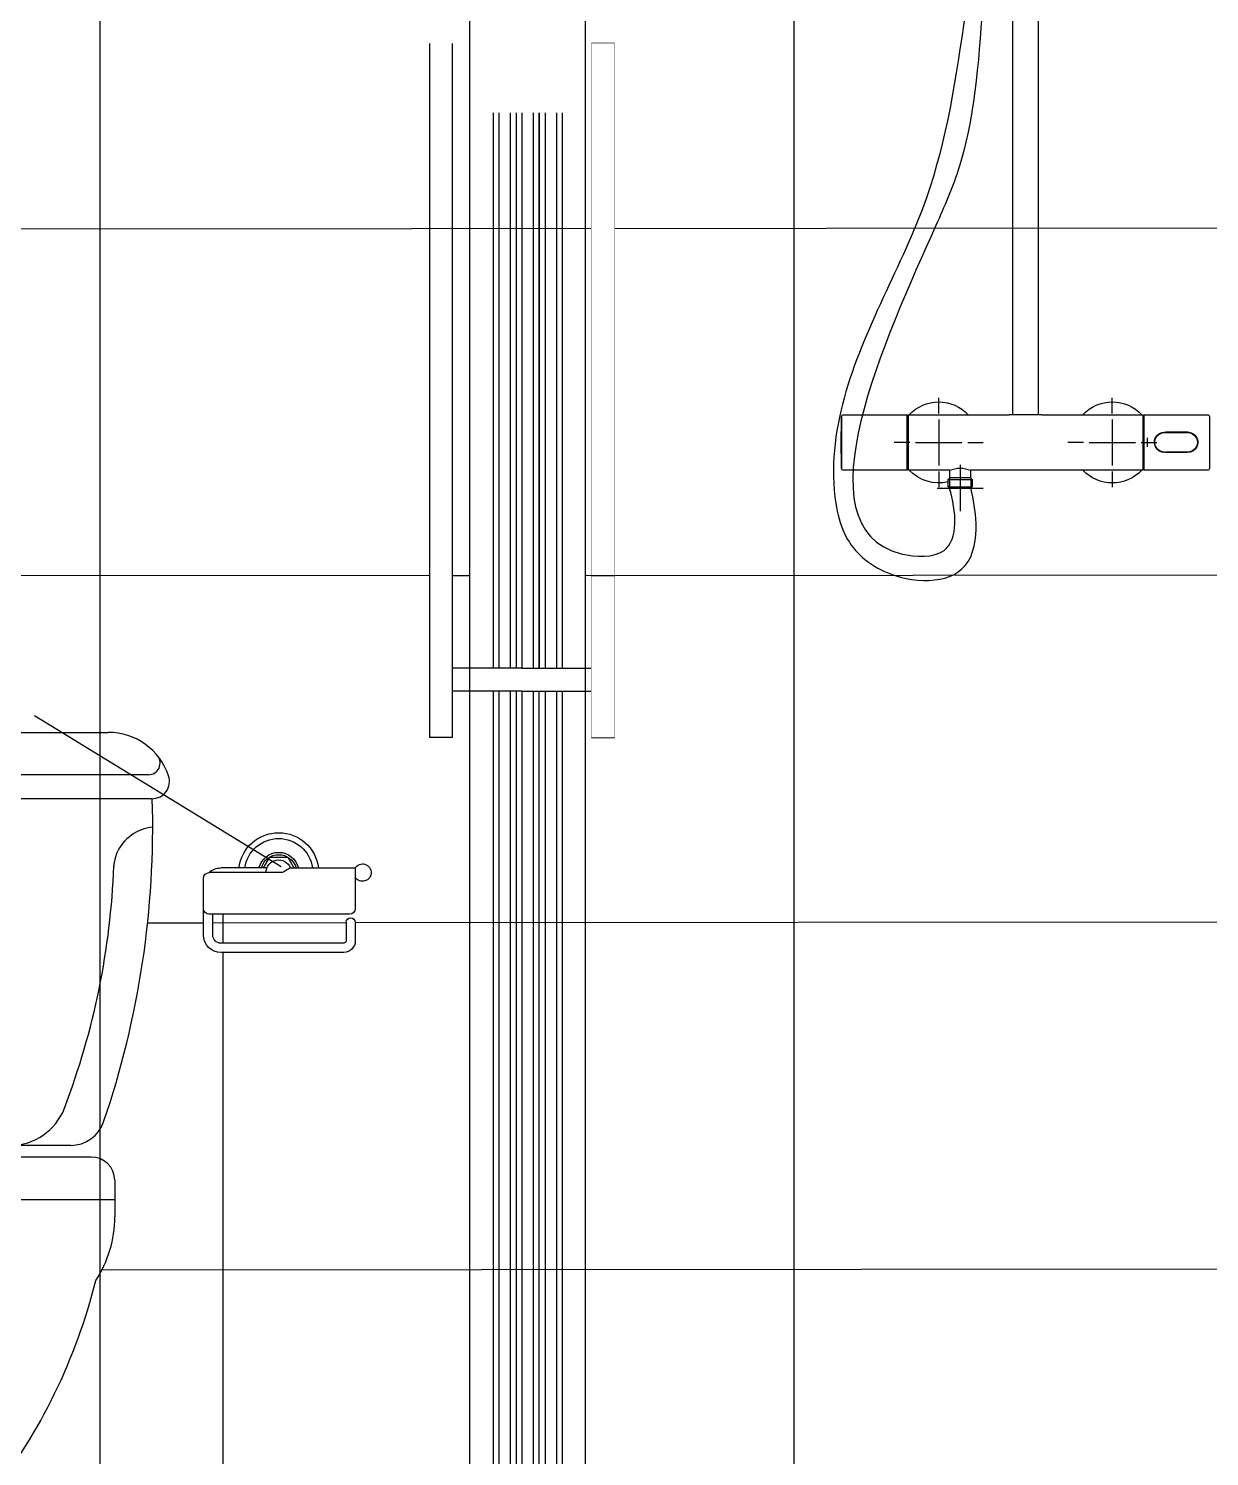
# Model space of a CAD drawing. Header units: centimetres. Extents: x -1797 to 2001, y -8788 to 1856.
# Drawn here: x -841.3 to -739.2, y -5532.3 to -5408.9 of the extents above; entities that cross this region are included whole.
import ezdxf

# ---------------------------------------------------------------- set-up
doc = ezdxf.new("R2010")
doc.units = ezdxf.units.CM
doc.header["$LTSCALE"] = 100
doc.header["$MEASUREMENT"] = 0
doc.set_wipeout_variables(frame=1)
doc.linetypes.add('HIDDEN', pattern=[0.375, 0.25, -0.125])
for name, color, linetype in [('HIDDEN -03', 8, 'HIDDEN'), ('ID_Flooring_02', 127, 'Continuous'), ('ID_Furniture-Fixed_01', 141, 'Continuous'), ('ID_Furniture-Fixed_02', 145, 'Continuous'), ('WALL-01', 7, 'Continuous'), ('WALL-03', 2, 'Continuous'), ('WALL-04', 1, 'Continuous'), ('WALL-05', 8, 'Continuous')]:
    doc.layers.add(name, color=color, linetype=linetype)
doc.styles.add('ISO', font='isocp2.shx', dxfattribs={"width": 0.8})
doc.dimstyles.new('DIM DET', dxfattribs={"dimtxt": 0.05, "dimasz": 0.025, "dimexe": 0.025, "dimexo": 0.025, "dimgap": 0.025, "dimtad": 1, "dimzin": 0, "dimdsep": 46, "dimtxsty": 'ISO', "dimblk": 'ARCHTICK', "dimcen": 0.1, "dimdle": 0.025, "dimclrd": 15, "dimclre": 15, "dimclrt": 2, "dimadec": 0, "dimazin": 0, "dimtfac": 1, "dimtmove": 2, "dimatfit": 0, "dimldrblk": 'ARCHTICK', "dimfxl": 0.17, "dimtzin": 1, "dimarcsym": 0})

# ---------------------------------------------------------------- blocks, each defined once
blk = doc.blocks.new('shower_d')
at = {"layer": 'WALL-03'}
for p, q in [((2434.18, -5355.46), (2434.18, -5055.58)), ((2444.18, -5355.46), (2444.18, -5055.58))]:
    blk.add_line(p, q, dxfattribs=at)
at = {"layer": 'WALL-04'}
for p, q in [((2445.68, -5289.46), (2445.68, -5229.46)), ((2447.68, -5229.46), (2447.68, -5289.46)), ((2439.68, -5283.46), (2433.68, -5283.46)), ((2439.68, -5283.46), (2445.68, -5283.46)), ((2439.68, -5285.46), (2433.68, -5285.46)), ((2439.68, -5285.46), (2445.68, -5285.46)), ((2445.68, -5289.46), (2447.68, -5289.46))]:
    blk.add_line(p, q, dxfattribs=at)
blk.add_lwpolyline([(2433.68, -5229.46), (2433.68, -5289.46), (2431.68, -5289.46), (2431.68, -5229.46)], close=True, dxfattribs=at)
for points in [[(2436.18, -5283.46), (2436.18, -5235.46)], [(2436.18, -5283.46), (2436.18, -5235.46)], [(2438.18, -5283.46), (2438.18, -5235.46)], [(2438.18, -5235.46), (2438.18, -5283.46)], [(2440.18, -5235.46), (2440.18, -5283.46)], [(2442.18, -5235.46), (2442.18, -5283.46)], [(2436.18, -5352.46), (2436.18, -5285.46)], [(2438.18, -5352.46), (2438.18, -5285.46)], [(2440.18, -5285.46), (2440.18, -5352.46)], [(2442.18, -5285.46), (2442.18, -5352.46)]]:
    blk.add_lwpolyline(points, dxfattribs=at)
at = {"layer": 'WALL-05'}
for points in [[(2436.68, -5283.46), (2436.68, -5235.46)], [(2437.68, -5235.46), (2437.68, -5283.46)], [(2438.68, -5283.46), (2438.68, -5235.46)], [(2439.68, -5235.46), (2439.68, -5283.46)], [(2440.68, -5283.46), (2440.68, -5235.46)], [(2441.68, -5235.46), (2441.68, -5283.46)], [(2437.68, -5285.46), (2437.68, -5352.46), (2436.68, -5352.46), (2436.68, -5285.46)], [(2439.68, -5285.46), (2439.68, -5352.46), (2438.68, -5352.46), (2438.68, -5285.46)], [(2441.68, -5285.46), (2441.68, -5352.46), (2440.68, -5352.46), (2440.68, -5285.46)]]:
    blk.add_lwpolyline(points, dxfattribs=at)
blk.add_wipeout([(2433.68, -5229.46), (2433.68, -5289.46), (2431.68, -5289.46), (2431.68, -5229.46)]).dxf.layer = 'WALL-04'
blk = doc.blocks.new('A$C5f37530c')
at = {"layer": 'ID_Furniture-Fixed_02'}
for p, q in [((-65.65, -97.56), (-65.65, -93.56)), ((-67.65, -95.56), (-63.65, -95.56)), ((-67.5, -97), (-67.5, -95.65)), ((-66.58, -95.56), (-66.7, -95.68)), ((-66.7, -95.68), (-64.6, -95.68)), ((-66.7, -95.68), (-66.7, -96.3)), ((-66.58, -95.56), (-64.72, -95.56)), ((-66.58, -96.42), (-66.58, -95.56)), ((-64.6, -95.68), (-64.72, -95.56)), ((-64.72, -96.42), (-64.72, -95.56)), ((-64.6, -96.3), (-64.6, -95.68)), ((-52.5, -97), (-52.5, -95.65)), ((-75.9, -101.75), (-75.9, -97.25)), ((-70.25, -97.1), (-75.75, -97.1)), ((-70.23, -97.12), (-70.23, -101.88)), ((-70.15, -101.88), (-70.15, -97.12)), ((-66.58, -97.1), (-70.13, -97.1)), ((-67.5, -101.5), (-67.5, -97.5)), ((-66.7, -96.3), (-64.6, -96.3)), ((-66.7, -96.3), (-66.55, -96.45)), ((-64.75, -96.45), (-66.55, -96.45)), ((-66.55, -96.45), (-66.55, -97.11)), ((-64.75, -96.45), (-64.6, -96.3)), ((-64.75, -97.11), (-64.75, -96.45)), ((-49.87, -97.1), (-64.73, -97.1)), ((-52.5, -101.5), (-52.5, -97.5)), ((-49.85, -101.88), (-49.85, -97.12)), ((-49.78, -101.88), (-49.78, -97.12)), ((-44.26, -97.1), (-49.76, -97.1)), ((-44.11, -101.75), (-44.11, -97.25)), ((-70.15, -97.88), (-70.23, -97.95)), ((-49.78, -97.8), (-49.85, -97.8)), ((-49.85, -98.14), (-49.78, -98.14)), ((-48.33, -98.74), (-48.33, -98.71)), ((-48.18, -98.65), (-48.18, -98.68)), ((-48.18, -98.68), (-48.18, -98.68)), ((-45.99, -98.63), (-47.98, -98.63)), ((-47.88, -98.66), (-47.88, -98.63)), ((-47.88, -98.66), (-47.88, -98.66)), ((-47.8, -98.66), (-47.88, -98.66)), ((-45.99, -98.66), (-47.76, -98.66)), ((-47.74, -98.62), (-47.74, -98.67)), ((-47.73, -98.67), (-47.73, -98.62)), ((-46.73, -98.63), (-46.73, -98.66)), ((-46.7, -98.66), (-46.7, -98.63)), ((-46.3, -98.66), (-46.3, -98.63)), ((-46.18, -98.63), (-46.18, -98.66)), ((-46.16, -98.66), (-46.16, -98.62)), ((-70, -99.5), (-71.35, -99.5)), ((-69.5, -99.5), (-65.5, -99.5)), ((-65, -99.5), (-63.65, -99.5)), ((-55, -99.5), (-56.35, -99.5)), ((-54.5, -99.5), (-50.5, -99.5)), ((-50, -99.5), (-48.65, -99.5)), ((-49.78, -99.16), (-49.85, -99.16)), ((-49.85, -99.84), (-49.78, -99.84)), ((-49.49, -99.89), (-49.49, -99.11)), ((-48.83, -99.51), (-48.83, -99.51)), ((-48.82, -99.76), (-48.79, -99.76)), ((-48.69, -99.96), (-48.69, -100.04)), ((-48.48, -98.79), (-48.48, -98.82)), ((-48.43, -98.79), (-48.43, -98.76)), ((-45.3, -98.96), (-45.36, -98.96)), ((-45.3, -98.96), (-45.34, -98.96)), ((-45.28, -99.01), (-45.29, -99.01)), ((-45.14, -99.51), (-45.14, -99.51)), ((-70.23, -101.05), (-70.15, -101.12)), ((-49.78, -100.86), (-49.85, -100.86)), ((-49.85, -101.2), (-49.78, -101.2)), ((-48.66, -100.06), (-48.66, -100.02)), ((-48.48, -100.2), (-48.48, -100.24)), ((-48.43, -100.27), (-48.43, -100.23)), ((-48.33, -100.32), (-48.33, -100.28)), ((-48.18, -100.33), (-48.18, -100.37)), ((-47.98, -100.36), (-45.99, -100.36)), ((-47.88, -100.39), (-47.88, -100.36)), ((-45.97, -100.39), (-47.88, -100.39)), ((-47.74, -100.36), (-47.74, -100.39)), ((-46.98, -100.37), (-46.98, -100.39)), ((-46.7, -100.41), (-46.7, -100.37)), ((-46.5, -100.39), (-46.5, -100.37)), ((-46.18, -100.37), (-46.18, -100.4)), ((-46.16, -100.4), (-46.16, -100.36)), ((-45.99, -100.39), (-45.99, -100.39)), ((-45.34, -100.06), (-45.3, -100.06)), ((-45.26, -100.01), (-45.29, -100.01)), ((-75.75, -101.9), (-70.25, -101.9)), ((-70.13, -101.9), (-61.43, -101.9)), ((-67.5, -102), (-67.5, -103.35)), ((-58.58, -101.9), (-61.43, -101.9)), ((-61.09, -101.9), (-61.09, -144.53)), ((-58.91, -144.72), (-58.91, -101.9)), ((-58.57, -101.9), (-49.87, -101.9)), ((-52.5, -102), (-52.5, -103.35)), ((-49.76, -101.9), (-44.26, -101.9))]:
    blk.add_line(p, q, dxfattribs=at)
for centre, radius, start, end in [((-67.5, -99.5), 3.5, 76.7534, 136.7082), ((-52.5, -99.5), 3.5, 43.2918, 136.7082), ((24.07, -99.5), 100, 178.7133, 180), ((-75.75, -97.25), 0.15, 89.5454, 180), ((-70.25, -97.12), 0.02, 0, 90), ((-67.5, -99.5), 3.5, 139.213, 141.13), ((-70.13, -97.12), 0.02, 90, 180), ((-65.65, -94.88), 2.4, 247.3598, 292.6402), ((-49.87, -97.12), 0.02, 0, 90), ((-52.5, -99.5), 3.5, 39.0003, 40.787), ((-49.76, -97.12), 0.02, 90, 180), ((-44.26, -97.25), 0.15, 359.9996, 90.4821), ((-47.98, -99.51), 0.882, 89.9992, 270.0008), ((-47.98, -99.51), 0.85, 90.0004, 269.9996), ((-47.98, -99.51), 0.85, 111.7762, 180), ((-47.85, -99.83), 1.19, 110.3025, 111.8356), ((-47.98, -99.51), 0.85, 103.3587, 109.5988), ((-48.26, -98.73), 0.02, 109.5988, 121.9897), ((-48.26, -98.73), 0.0187, 112.621, 112.7961), ((-47.98, -99.55), 0.891, 90.1519, 102.8091), ((-47.8, -98.68), 0.02, 83.294, 90), ((-47.8, -98.68), 0.02, 86.0866, 86.7117), ((-45.99, -99.51), 0.882, 269.9992, 90.0008), ((-45.99, -99.51), 0.85, 269.998, 90.0019), ((-45.99, -99.51), 0.85, 36.7057, 90.1057), ((24.07, -99.5), 100, 180, 181.2906), ((-47.98, -99.51), 0.882, 180.0203, 218.9819), ((-46.23, -99.68), 1.14, 34.3583, 36.212), ((-45.29, -98.99), 0.02, 216.7057, 270), ((-45.99, -99.51), 0.882, 327.2181, 359.9788), ((-47.98, -99.54), 0.854, 266.7497, 270.1041), ((-45.99, -99.51), 0.88, 269.9155, 285.9913), ((-45.84, -99.61), 0.673, 322.833, 325.9004), ((-45.3, -100.03), 0.0163, 111.1759, 143.0978), ((-45.29, -100.03), 0.0145, 84.8109, 119.3587), ((-45.89, -99.57), 0.766, 323.9219, 327.2875), ((-75.75, -101.75), 0.15, 180, 270.4553), ((-70.25, -101.88), 0.02, 270, 0), ((-67.5, -99.5), 3.5, 218.87, 220.787), ((-70.13, -101.88), 0.02, 180, 270), ((-67.5, -99.5), 3.5, 223.2918, 316.7082), ((-52.5, -99.5), 3.5, 223.2918, 316.7082), ((-49.87, -101.88), 0.02, 270, 0), ((-52.5, -99.5), 3.5, 319.213, 320.9997), ((-49.76, -101.88), 0.02, 180, 270), ((-44.26, -101.75), 0.15, 269.5699, 0.0001)]:
    blk.add_arc(centre, radius, start, end, dxfattribs=at)
for centre, major_axis, start_param, end_param in [((-48.03, -98.66), (0.15, 0), -1.230957, -0.25268), ((-47.76, -98.66), (0.04, 0), 3.330571, 4.712389), ((-48.03, -100.39), (-0.15, 0), 1.910633, 3.287175)]:
    blk.add_ellipse(centre, major_axis=major_axis, ratio=0.005269, start_param=start_param, end_param=end_param, dxfattribs=at)
blk.add_spline([(-65.22, -136.56), (-68.6, -120.55), (-75.69, -103.33), (-76.4, -94.23), (-75.66, -91.64), (-72.2, -88.36), (-65.21, -88.86), (-64.27, -92.5), (-64.72, -95.56)], degree=3, dxfattribs=at)
for points, knots in [([(-63.72, -137.18), (-64.07, -132.25), (-64.54, -125.58), (-70.61, -111.68), (-80.86, -89.86), (-65.63, -89.46), (-65.97, -93.55), (-66.58, -95.56)], [0, 0, 0, 0, 14.380563, 19.458573, 47.988071, 51.956439, 57.727606, 57.727606, 57.727606, 57.727606]), ([(-48.68, -100.02), (-48.68, -100.02), (-48.68, -100.02), (-48.67, -100.03), (-48.67, -100.03), (-48.66, -100.03)], [0.3397035, 0.3397035, 0.3397035, 0.3397035, 0.5, 0.5, 1, 1, 1, 1])]:
    blk.add_open_spline(points, degree=3, knots=knots, dxfattribs=at)
blk.add_open_spline([(-45.27, -100.02), (-45.27, -100.02), (-45.26, -100.01), (-45.26, -100.01)], degree=3, dxfattribs=at)
blk = doc.blocks.new('Paper Holder - Front Elev')
at = {"layer": 'ID_Furniture-Fixed_01'}
for p, q in [((-10.2, 4), (-66.2, 4)), ((-66.2, 4), (-66.2, -31)), ((-10.2, 4), (-4.5, 0.7)), ((-2, 0), (60, 0)), ((10.2, 4), (50, 4)), ((65, -31), (65, -5)), ((65, -54), (65, -11)), ((-61.2, -36), (60, -36)), ((57, -54), (57, -36)), ((-66.2, -43), (-66.2, -59)), ((-58.2, -43), (-58.2, -59)), ((-56.2, -61), (50, -61)), ((-56.2, -69), (50, -69))]:
    blk.add_line(p, q, dxfattribs=at)
at = {"layer": 'ID_Furniture-Fixed_01', "flags": 128}
blk.add_lwpolyline([(13.2, 4), (7.7, 13.4), (-7.8, 13.4), (-13.2, 4)], dxfattribs=at)
at = {"layer": 'ID_Furniture-Fixed_01'}
for centre, radius, start, end in [((0, 0), 34.5, 0, 0), ((0, 0), 34.5, 6.658, 173.342), ((0, 0), 29.5, 0, 0), ((0, 0), 29.5, 7.7929, 172.2071), ((0, 0), 17.5, 13.213, 166.787), ((0, 0), 15.5, 14.9552, 165.0448), ((-72.5, 0), 7.5, 32.231, 327.769), ((0, 0), 11, 0, 158.6763), ((-2, 5), 5, 240, 270), ((50, -11), 15, 47.1435, 90), ((60, -5), 5, 0, 90), ((-61.2, -31), 5, 180, 270), ((60, -31), 5, 270, 0), ((-62.2, -43), 4, 0, 180), ((-56.2, -59), 10, 180, 270), ((-56.2, -59), 2, 180, 270), ((50, -54), 15, 270, 0), ((50, -54), 7, 270, 0)]:
    blk.add_arc(centre, radius, start, end, dxfattribs=at)
blk = doc.blocks.new('WC')
at = {"layer": 'ID_Furniture-Fixed_01'}
for p, q in [((-308.0993, 138.2746), (-307.7534, 138.2746)), ((-307.7185, 138.238), (-308.1342, 138.238)), ((-307.7154, 138.2173), (-308.1373, 138.2173)), ((-307.7677, 137.9075), (-308.085, 137.9075)), ((-307.7857, 137.9176), (-308.067, 137.9176)), ((-308.105, 137.8875), (-308.105, 137.8558)), ((-307.7477, 137.8875), (-307.7477, 137.8558)), ((-308.105, 137.8707), (-307.7477, 137.8707)), ((-307.9979, 137.6175), (-308.0302, 137.5247)), ((-307.8549, 137.6148), (-307.8226, 137.522)), ((-307.7842, 137.522), (-308.0686, 137.5247)), ((-308.0686, 137.5247), (-308.0686, 137.5102)), ((-307.7842, 137.522), (-307.7842, 137.5075))]:
    blk.add_line(p, q, dxfattribs=at)
for centre, radius, start, end in [((-308.0993, 138.2194), 0.0552, 90, 161.2884), ((-307.7534, 138.2194), 0.0552, 18.7116, 90), ((-308.1342, 138.248), 0.01, 140.6489, 270), ((-307.7185, 138.248), 0.01, 270, 39.3511), ((-308.1373, 138.2323), 0.015, 161.2884, 270), ((-307.7154, 138.2323), 0.015, 270, 18.7116), ((-307.3489, 138.1932), 0.7889, 178.2527, 198.881), ((-308.5038, 138.1932), 0.7889, 341.119, 1.7473), ((-308.1417, 138.1546), 0.0383, 24.3042, 84.1749), ((-307.711, 138.1546), 0.0383, 95.8251, 155.6958), ((-308.1342, 138.158), 0.03, 2.1022, 24.3042), ((-307.7185, 138.158), 0.03, 155.6958, 177.8978), ((-307.4532, 138.183), 0.6514, 182.1022, 200.9783), ((-308.3995, 138.183), 0.6514, 339.0217, 357.8978), ((-308.0148, 137.9676), 0.05, 200.9783, 270), ((-307.8379, 137.9676), 0.05, 270, 339.0217), ((-308.067, 137.9476), 0.03, 198.881, 270), ((-307.7857, 137.9476), 0.03, 270, 341.119), ((-308.085, 137.8875), 0.02, 90, 180), ((-307.7677, 137.8875), 0.02, 360, 90), ((-308.005, 137.8558), 0.1, 180, 213.3104), ((-307.8477, 137.8558), 0.1, 326.6896, 0), ((-307.6178, 137.9195), 0.4855, 194.1453, 218.458), ((-308.2467, 137.921), 0.4973, 321.9897, 346.0119), ((-307.9208, 137.9107), 0.3031, 255.262, 282.5637)]:
    blk.add_arc(centre, radius, start, end, dxfattribs=at)
blk = doc.blocks.new('_ARCHTICK')
at = {"color": 0, "linetype": 'ByBlock', "const_width": 0.15}
blk.add_lwpolyline([(-0.5, -0.5), (0.5, 0.5)], dxfattribs=at)

msp = doc.modelspace()

# ---------------------------------------------------------------- linework, layer by layer
at = {"layer": 'ID_Flooring_02'}
for p, q in [((-835.15, -5236.26), (-835.15, -5546.26)), ((-775.15, -5236.26), (-775.15, -5546.26)), ((-949.21, -5426.26, 0), (-713.15, -5426.06)), ((-831.01, -5486.16, 0), (-826.18, -5486.15, 0)), ((-825.38, -5486.15, 0), (-813.87, -5486.14, 0)), ((-824.5, -5485.42), (-824.5, -5487.92)), ((-813.07, -5486.14, 0), (-713.15, -5486.06)), ((-824.5, -5488.72), (-824.5, -5546.14)), ((-834.96, -5516.16, 0), (-713.15, -5516.06))]:
    msp.add_line(p, q, dxfattribs=at)

# ---------------------------------------------------------------- block references
at = {"layer": 'ID_Furniture-Fixed_01'}
for name, p, xscale, yscale, zscale in [('WC', (29940.92, -19297.16), 100, 100, 100), ('Paper Holder - Front Elev', (-819.68, -5481.82), -0.09999999999763531, 0.09999999999763531, 0.09999999999763531)]:
    msp.add_blockref(name, p, dxfattribs=dict(at, xscale=xscale, yscale=yscale, zscale=zscale))
at = {"layer": 'WALL-03', "xscale": -1, "rotation": 180}
msp.add_blockref('A$C5f37530c', (-695.12, -5544.14, 0), dxfattribs=at)

# ---------------------------------------------------------------- leaders
at = {"layer": 'HIDDEN -03'}
msp.add_leader([(-819.48, -5481.32, 0), (-1004.84, -5367.88, 0), (-1098.6, -5367.88, 0)], dimstyle='DIM DET', override={"dimasz": 0.04, "dimtad": 0, "dimclrd": 251, "dimldrblk": 'Dot', "dimfxl": 0.1}, dxfattribs=at)

# ---------------------------------------------------------------- next in the draw order: block references
at = {"layer": 'WALL-01', "xscale": -1}
msp.add_blockref('shower_d', (1641.03, -180.68), dxfattribs=at)

# ---------------------------------------------------------------- next in the draw order: linework, layer by layer
at = {"layer": 'ID_Flooring_02'}
msp.add_line((-793.15, -5456.13, 0), (-713.12, -5456.06), dxfattribs=at)
at = {"layer": 'WALL-01'}
for p, q in [((-806.65, -5456.17, 0), (-947.21, -5456.09, 0)), ((-803.15, -5456.18), (-804.65, -5456.18, 0))]:
    msp.add_line(p, q, dxfattribs=at)

doc.saveas('drawing.dxf')
